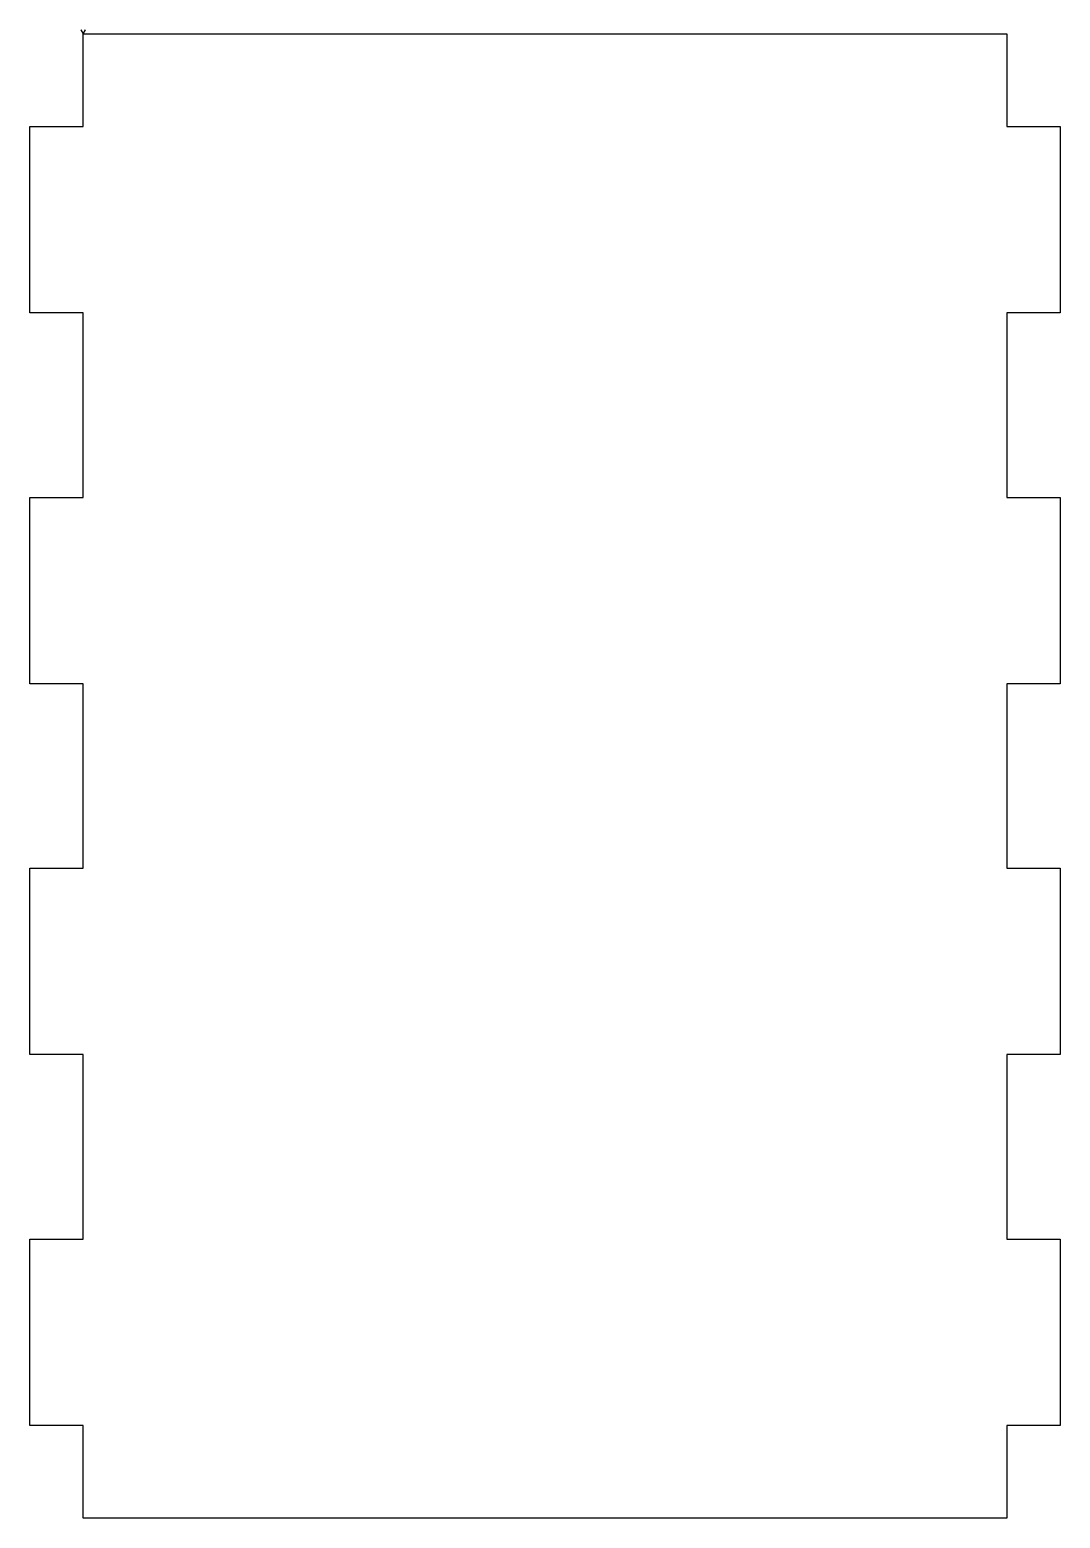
# Model space of a CAD drawing. Extents: x -27.4 to 28.4, y -24.4 to 56.2.
import ezdxf

# ---------------------------------------------------------------- set-up
doc = ezdxf.new("R2010")
doc.units = 0

msp = doc.modelspace()

# ---------------------------------------------------------------- linework, layer by layer
at = {"layer": '1', "color": 3}
for p, q in [((-24.65, 56.242, 15), (-24.65, 56.242, 15)), ((-24.65, 56.242, 15), (-24.65, 56.242)), ((-24.4, 56.242), (-24.4, 56.242, 15))]:
    msp.add_line(p, q, dxfattribs=at)
at = {"layer": '1', "color": 2}
for p, q in [((-24.65, 56.242), (-24.525, 56.025)), ((-24.525, 56.025), (-24.4, 56.242))]:
    msp.add_line(p, q, dxfattribs=at)
at = {"layer": '1', "color": 1}
for p, q in [((-24.525, 56.025), (25.525, 56.025)), ((-24.525, 56), (-24.525, 56.025)), ((-24.525, 51), (-24.525, 56)), ((25.525, 56.025), (25.525, 51)), ((-27.425, 40.9), (-27.425, 51)), ((-27.425, 51), (-24.525, 51)), ((25.525, 51), (28.4, 51)), ((28.4, 51), (28.425, 51)), ((28.425, 51), (28.425, 40.9)), ((-27.4, 40.9), (-27.425, 40.9)), ((-24.525, 40.9), (-27.4, 40.9)), ((-24.525, 30.9), (-24.525, 40.9)), ((28.425, 40.9), (25.525, 40.9)), ((25.525, 40.9), (25.525, 30.9)), ((-27.425, 20.8), (-27.425, 30.9)), ((-27.425, 30.9), (-24.525, 30.9)), ((25.525, 30.9), (28.4, 30.9)), ((28.4, 30.9), (28.425, 30.9)), ((28.425, 30.9), (28.425, 20.8)), ((-27.4, 20.8), (-27.425, 20.8)), ((-24.525, 20.8), (-27.4, 20.8)), ((-24.525, 10.8), (-24.525, 20.8)), ((28.425, 20.8), (25.525, 20.8)), ((25.525, 20.8), (25.525, 10.8)), ((-27.425, 0.7), (-27.425, 10.8)), ((-27.425, 10.8), (-24.525, 10.8)), ((25.525, 10.8), (28.4, 10.8)), ((28.4, 10.8), (28.425, 10.8)), ((28.425, 10.8), (28.425, 0.725)), ((-27.4, 0.7), (-27.425, 0.7)), ((-24.525, 0.7), (-27.4, 0.7)), ((-24.525, -9.3), (-24.525, 0.7)), ((28.425, 0.7), (25.525, 0.7)), ((25.525, 0.7), (25.525, -9.3)), ((28.425, 0.725), (28.425, 0.7)), ((-27.425, -19.4), (-27.425, -9.3)), ((-27.425, -9.3), (-24.525, -9.3)), ((25.525, -9.3), (28.4, -9.3)), ((28.4, -9.3), (28.425, -9.3)), ((28.425, -9.3), (28.425, -19.375)), ((-27.4, -19.4), (-27.425, -19.4)), ((-24.525, -19.4), (-27.4, -19.4)), ((-24.525, -24.425), (-24.525, -19.4)), ((28.425, -19.4), (25.525, -19.4)), ((25.525, -19.4), (25.525, -24.4)), ((28.425, -19.375), (28.425, -19.4)), ((25.525, -24.425), (-24.525, -24.425)), ((25.525, -24.4), (25.525, -24.425))]:
    msp.add_line(p, q, dxfattribs=at)

doc.saveas('drawing.dxf')
